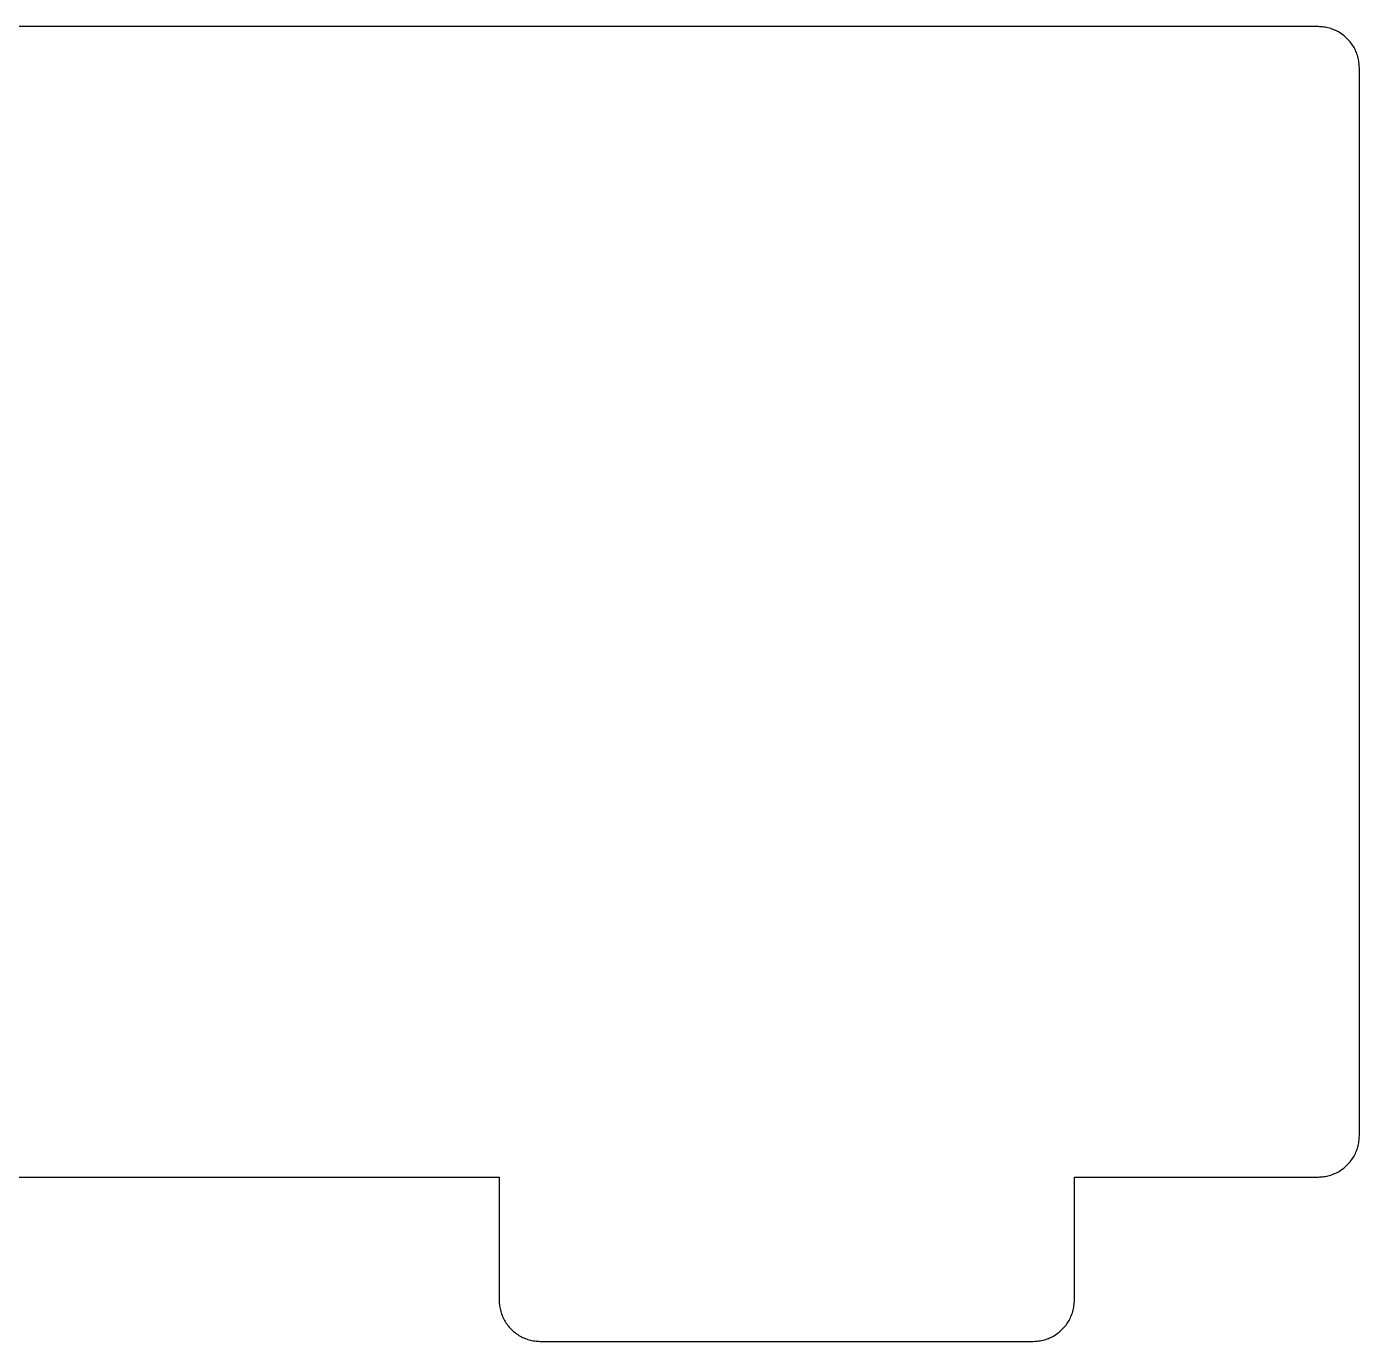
# Model space of a CAD drawing. Header units: millimetres. Extents: x -2014 to -1710, y 1046 to 1151.
# Drawn here: x -1990.16 to -1973.94, y 1070.66 to 1086.66 of the extents above; entities that cross this region are included whole.
import ezdxf

# ---------------------------------------------------------------- set-up
doc = ezdxf.new("R2010")
doc.units = ezdxf.units.MM
doc.layers.add('Layer 01', color=1, linetype='Continuous', true_color=0xff0000)

msp = doc.modelspace()

# ---------------------------------------------------------------- linework, layer by layer
at = {"layer": 'Layer 01', "color": 254, "true_color": 0xcad1ee}
for points in [[(-1974.440496, 1086.655877), (-2008.870496, 1086.655877)], [(-1973.940496, 1086.155877), (-1973.940788, 1086.172948), (-1973.941662, 1086.189999), (-1973.943118, 1086.20701), (-1973.945153, 1086.223961), (-1973.947767, 1086.240833), (-1973.950954, 1086.257605), (-1973.954713, 1086.27426), (-1973.959038, 1086.290776), (-1973.963924, 1086.307135), (-1973.969366, 1086.323317), (-1973.975357, 1086.339305), (-1973.981891, 1086.355078), (-1973.988959, 1086.370619), (-1973.996554, 1086.38591), (-1974.004666, 1086.400933), (-1974.013287, 1086.415669), (-1974.022405, 1086.430103), (-1974.032011, 1086.444218), (-1974.042094, 1086.457996), (-1974.052641, 1086.471421), (-1974.06364, 1086.484479), (-1974.075078, 1086.497154), (-1974.086943, 1086.509431), (-1974.09922, 1086.521295), (-1974.111895, 1086.532734), (-1974.124952, 1086.543733), (-1974.138378, 1086.55428), (-1974.152156, 1086.564362), (-1974.16627, 1086.573968), (-1974.180704, 1086.583087), (-1974.195441, 1086.591708), (-1974.210464, 1086.59982), (-1974.225755, 1086.607415), (-1974.241296, 1086.614483), (-1974.257069, 1086.621017), (-1974.273057, 1086.627008), (-1974.289239, 1086.63245), (-1974.305598, 1086.637336), (-1974.322114, 1086.641661), (-1974.338768, 1086.645419), (-1974.355541, 1086.648607), (-1974.372413, 1086.65122), (-1974.389364, 1086.653256), (-1974.406375, 1086.654712), (-1974.423426, 1086.655586), (-1974.440496, 1086.655877)], [(-1973.940496, 1085.6608), (-1973.940496, 1086.155877)], [(-1973.940484, 1085.655859), (-1973.940496, 1085.6608)], [(-1973.940484, 1073.655859), (-1973.940484, 1085.655859)], [(-1973.940496, 1073.650918), (-1973.940484, 1073.655859)], [(-1973.940496, 1073.155877), (-1973.940496, 1073.650918)], [(-1974.440496, 1072.655877), (-1974.423426, 1072.656169), (-1974.406375, 1072.657043), (-1974.389364, 1072.658499), (-1974.372413, 1072.660534), (-1974.355541, 1072.663148), (-1974.338768, 1072.666335), (-1974.322114, 1072.670094), (-1974.305598, 1072.674419), (-1974.289239, 1072.679305), (-1974.273057, 1072.684747), (-1974.257069, 1072.690738), (-1974.241296, 1072.697272), (-1974.225755, 1072.70434), (-1974.210464, 1072.711935), (-1974.195441, 1072.720047), (-1974.180704, 1072.728668), (-1974.16627, 1072.737786), (-1974.152156, 1072.747392), (-1974.138378, 1072.757475), (-1974.124952, 1072.768022), (-1974.111895, 1072.779021), (-1974.09922, 1072.790459), (-1974.086943, 1072.802324), (-1974.075078, 1072.814601), (-1974.06364, 1072.827276), (-1974.052641, 1072.840333), (-1974.042094, 1072.853759), (-1974.032011, 1072.867537), (-1974.022405, 1072.881651), (-1974.013287, 1072.896085), (-1974.004666, 1072.910822), (-1973.996554, 1072.925845), (-1973.988959, 1072.941136), (-1973.981891, 1072.956677), (-1973.975357, 1072.97245), (-1973.969366, 1072.988438), (-1973.963924, 1073.00462), (-1973.959038, 1073.020979), (-1973.954713, 1073.037495), (-1973.950954, 1073.054149), (-1973.947767, 1073.070922), (-1973.945153, 1073.087794), (-1973.943118, 1073.104745), (-1973.941662, 1073.121756), (-1973.940788, 1073.138807), (-1973.940496, 1073.155877)], [(-2001.284718, 1072.655859), (-1984.408753, 1072.655859)], [(-1984.408753, 1072.655859), (-1984.408753, 1071.155877)], [(-1977.408741, 1071.655859), (-1977.408741, 1072.655859)], [(-1977.408741, 1072.655859), (-1974.940484, 1072.655859)], [(-1974.940484, 1072.655859), (-1974.934433, 1072.655877)], [(-1974.934433, 1072.655877), (-1974.440496, 1072.655877)], [(-1977.408753, 1071.650923), (-1977.408741, 1071.655859)], [(-1977.408753, 1071.155877), (-1977.408753, 1071.650923)], [(-1984.408753, 1071.155877), (-1984.408462, 1071.138807), (-1984.407588, 1071.121756), (-1984.406132, 1071.104745), (-1984.404096, 1071.087794), (-1984.401483, 1071.070922), (-1984.398296, 1071.054149), (-1984.394537, 1071.037495), (-1984.390212, 1071.020979), (-1984.385326, 1071.00462), (-1984.379884, 1070.988438), (-1984.373893, 1070.97245), (-1984.367359, 1070.956677), (-1984.360291, 1070.941136), (-1984.352696, 1070.925845), (-1984.344584, 1070.910822), (-1984.335963, 1070.896085), (-1984.326845, 1070.881652), (-1984.317238, 1070.867537), (-1984.307156, 1070.853759), (-1984.296609, 1070.840333), (-1984.28561, 1070.827276), (-1984.274171, 1070.814601), (-1984.262307, 1070.802324), (-1984.25003, 1070.790459), (-1984.237355, 1070.779021), (-1984.224297, 1070.768022), (-1984.210872, 1070.757475), (-1984.197094, 1070.747393), (-1984.182979, 1070.737786), (-1984.168545, 1070.728668), (-1984.153809, 1070.720047), (-1984.138786, 1070.711935), (-1984.123495, 1070.70434), (-1984.107954, 1070.697272), (-1984.092181, 1070.690738), (-1984.076193, 1070.684747), (-1984.060011, 1070.679305), (-1984.043652, 1070.674419), (-1984.027136, 1070.670094), (-1984.010482, 1070.666335), (-1983.993709, 1070.663148), (-1983.976837, 1070.660534), (-1983.959886, 1070.658499), (-1983.942875, 1070.657043), (-1983.925824, 1070.656169), (-1983.908753, 1070.655877)], [(-1977.908753, 1070.655877), (-1977.891683, 1070.656169), (-1977.874632, 1070.657043), (-1977.857621, 1070.658499), (-1977.84067, 1070.660534), (-1977.823798, 1070.663148), (-1977.807025, 1070.666335), (-1977.790371, 1070.670094), (-1977.773855, 1070.674419), (-1977.757496, 1070.679305), (-1977.741314, 1070.684747), (-1977.725326, 1070.690738), (-1977.709553, 1070.697272), (-1977.694012, 1070.70434), (-1977.678721, 1070.711935), (-1977.663698, 1070.720047), (-1977.648962, 1070.728668), (-1977.634528, 1070.737786), (-1977.620413, 1070.747393), (-1977.606635, 1070.757475), (-1977.59321, 1070.768022), (-1977.580152, 1070.779021), (-1977.567477, 1070.790459), (-1977.5552, 1070.802324), (-1977.543336, 1070.814601), (-1977.531897, 1070.827276), (-1977.520898, 1070.840333), (-1977.510351, 1070.853759), (-1977.500269, 1070.867537), (-1977.490662, 1070.881652), (-1977.481544, 1070.896085), (-1977.472923, 1070.910822), (-1977.464811, 1070.925845), (-1977.457216, 1070.941136), (-1977.450148, 1070.956677), (-1977.443614, 1070.97245), (-1977.437623, 1070.988438), (-1977.432181, 1071.00462), (-1977.427295, 1071.020979), (-1977.42297, 1071.037495), (-1977.419211, 1071.054149), (-1977.416024, 1071.070922), (-1977.413411, 1071.087794), (-1977.411375, 1071.104745), (-1977.409919, 1071.121756), (-1977.409045, 1071.138807), (-1977.408753, 1071.155877)], [(-1983.908753, 1070.655877), (-1983.414796, 1070.655877)], [(-1983.414796, 1070.655877), (-1983.408761, 1070.655859)], [(-1983.408761, 1070.655859), (-1978.408741, 1070.655859)], [(-1978.408741, 1070.655859), (-1978.402686, 1070.655877)], [(-1978.402686, 1070.655877), (-1977.908753, 1070.655877)]]:
    msp.add_lwpolyline(points, dxfattribs=at)

doc.saveas('drawing.dxf')
